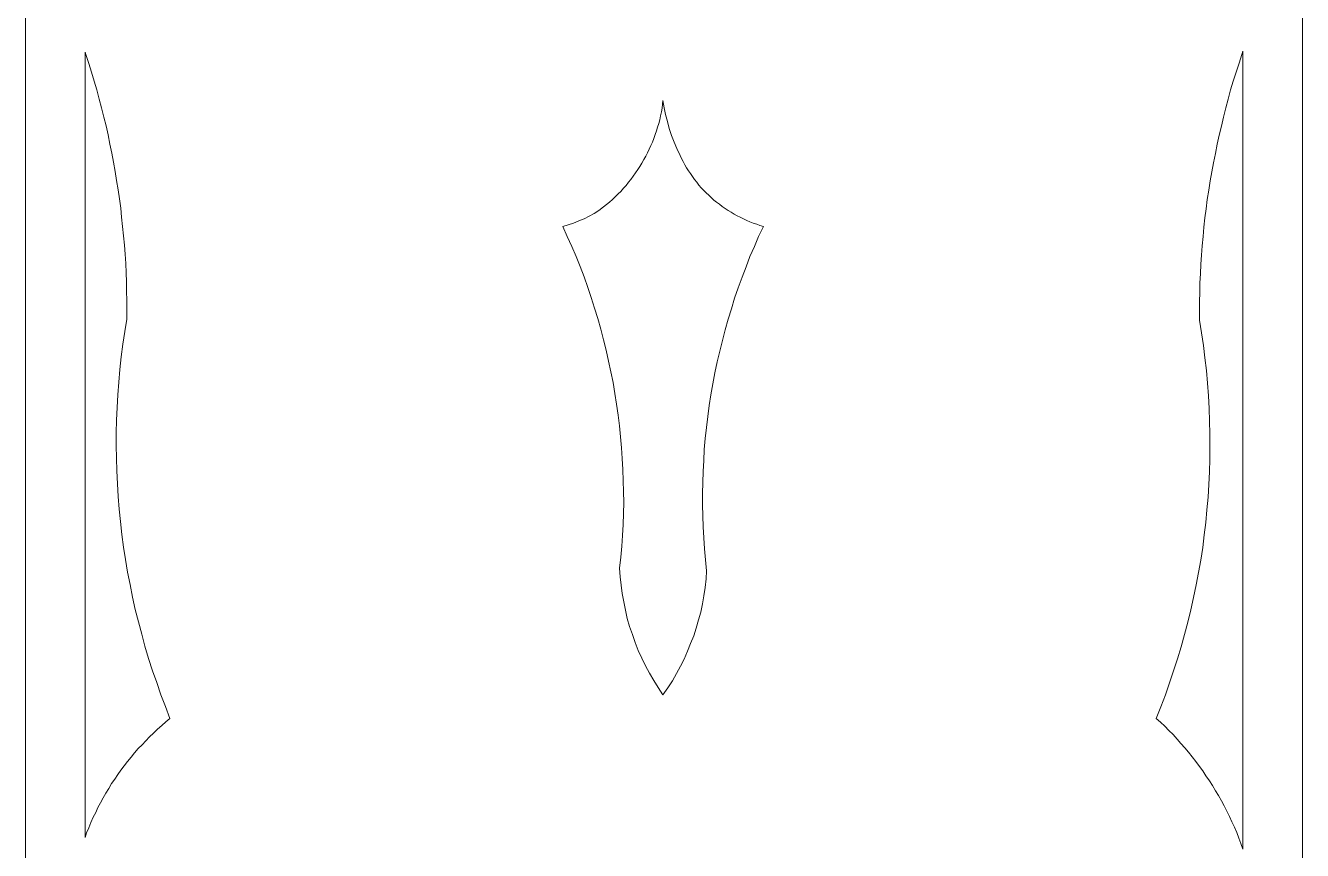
# Model space of a CAD drawing. Header units: centimetres. Extents: x -9 to 6.8, y -13.7 to 13.7.
# Drawn here: x -0.24 to 6.76, y -9.55 to -5.03 of the extents above; entities that cross this region are included whole.
import ezdxf

# ---------------------------------------------------------------- set-up
doc = ezdxf.new("R2010")
doc.units = ezdxf.units.CM
doc.header["$MEASUREMENT"] = 0
doc.layers.add('layer 1', color=7, linetype='Continuous')

msp = doc.modelspace()

# ---------------------------------------------------------------- linework, layer by layer
at = {"layer": 'layer 1', "color": 242, "lineweight": 9}
for points, knots in [([(-0.24073, 13.71711), (-0.24073, 13.71711), (6.7561, 13.71711), (6.7561, 13.71711), (6.7561, 13.71711), (6.7561, 13.71711), (6.7561, -13.71046), (6.7561, -13.71046), (6.7561, -13.71046), (6.7561, -13.71046), (-0.24073, -13.71046), (-0.24073, -13.71046), (-0.24073, -13.71046), (-0.24073, -13.71046), (-0.24073, 13.71711), (-0.24073, 13.71711)], [0, 0, 0, 0, 0.2, 0.2, 0.2, 0.2, 0.4, 0.4, 0.4, 0.4, 0.6, 0.6, 0.6, 0.6, 1, 1, 1, 1]), ([(0.08528, -9.48234), (0.08528, -9.48234), (0.08528, -5.1762), (0.08528, -5.1762), (0.08528, -5.1762), (0.08528, -5.1762), (0.08979, -5.18973), (0.08979, -5.18973), (0.08979, -5.18973), (0.08979, -5.18973), (0.10561, -5.23825), (0.10561, -5.23825), (0.10561, -5.23825), (0.10561, -5.23825), (0.12038, -5.28676), (0.12038, -5.28676), (0.12038, -5.28676), (0.12038, -5.28676), (0.1362, -5.3353), (0.1362, -5.3353), (0.1362, -5.3353), (0.1362, -5.3353), (0.1499, -5.38381), (0.1499, -5.38381), (0.1499, -5.38381), (0.1499, -5.38381), (0.16256, -5.43338), (0.16256, -5.43338), (0.16256, -5.43338), (0.16256, -5.43338), (0.17628, -5.48189), (0.17628, -5.48189), (0.17628, -5.48189), (0.17628, -5.48189), (0.18787, -5.53253), (0.18787, -5.53253), (0.18787, -5.53253), (0.18787, -5.53253), (0.20054, -5.58105), (0.20054, -5.58105), (0.20054, -5.58105), (0.20054, -5.58105), (0.21213, -5.63062), (0.21213, -5.63062), (0.21213, -5.63062), (0.21213, -5.63062), (0.22164, -5.68018), (0.22164, -5.68018), (0.22164, -5.68018), (0.22164, -5.68018), (0.23218, -5.73082), (0.23218, -5.73082), (0.23218, -5.73082), (0.23218, -5.73082), (0.24167, -5.78039), (0.24167, -5.78039), (0.24167, -5.78039), (0.24167, -5.78039), (0.2501, -5.82996), (0.2501, -5.82996), (0.2501, -5.82996), (0.2501, -5.82996), (0.25854, -5.87954), (0.25854, -5.87954), (0.25854, -5.87954), (0.25854, -5.87954), (0.26698, -5.93121), (0.26698, -5.93121), (0.26698, -5.93121), (0.26698, -5.93121), (0.27436, -5.98079), (0.27436, -5.98079), (0.27436, -5.98079), (0.27436, -5.98079), (0.28069, -6.03142), (0.28069, -6.03142), (0.28069, -6.03142), (0.28069, -6.03142), (0.28597, -6.08099), (0.28597, -6.08099), (0.28597, -6.08099), (0.28597, -6.08099), (0.29123, -6.13268), (0.29123, -6.13268), (0.29123, -6.13268), (0.29123, -6.13268), (0.29651, -6.1833), (0.29651, -6.1833), (0.29651, -6.1833), (0.29651, -6.1833), (0.30074, -6.23394), (0.30074, -6.23394), (0.30074, -6.23394), (0.30074, -6.23394), (0.30495, -6.2835), (0.30495, -6.2835), (0.30495, -6.2835), (0.30495, -6.2835), (0.30813, -6.33518), (0.30813, -6.33518), (0.30813, -6.33518), (0.30813, -6.33518), (0.31023, -6.38581), (0.31023, -6.38581), (0.31023, -6.38581), (0.31023, -6.38581), (0.31233, -6.43644), (0.31233, -6.43644), (0.31233, -6.43644), (0.31233, -6.43644), (0.31339, -6.48707), (0.31339, -6.48707), (0.31339, -6.48707), (0.31339, -6.48707), (0.31444, -6.53769), (0.31444, -6.53769), (0.31444, -6.53769), (0.31444, -6.53769), (0.31444, -6.58938), (0.31444, -6.58938), (0.31444, -6.58938), (0.31444, -6.58938), (0.31444, -6.64), (0.31444, -6.64), (0.31444, -6.64), (0.31444, -6.64), (0.30285, -6.70857), (0.30285, -6.70857), (0.30285, -6.70857), (0.30285, -6.70857), (0.29228, -6.77818), (0.29228, -6.77818), (0.29228, -6.77818), (0.29228, -6.77818), (0.28385, -6.84673), (0.28385, -6.84673), (0.28385, -6.84673), (0.28385, -6.84673), (0.27646, -6.91635), (0.27646, -6.91635), (0.27646, -6.91635), (0.27646, -6.91635), (0.27015, -6.98596), (0.27015, -6.98596), (0.27015, -6.98596), (0.27015, -6.98596), (0.26487, -7.05557), (0.26487, -7.05557), (0.26487, -7.05557), (0.26487, -7.05557), (0.26064, -7.12519), (0.26064, -7.12519), (0.26064, -7.12519), (0.26064, -7.12519), (0.25854, -7.1948), (0.25854, -7.1948), (0.25854, -7.1948), (0.25854, -7.1948), (0.25644, -7.26336), (0.25644, -7.26336), (0.25644, -7.26336), (0.25644, -7.26336), (0.25644, -7.33297), (0.25644, -7.33297), (0.25644, -7.33297), (0.25644, -7.33297), (0.25749, -7.40259), (0.25749, -7.40259), (0.25749, -7.40259), (0.25749, -7.40259), (0.25959, -7.4722), (0.25959, -7.4722), (0.25959, -7.4722), (0.25959, -7.4722), (0.26277, -7.54287), (0.26277, -7.54287), (0.26277, -7.54287), (0.26277, -7.54287), (0.26698, -7.61247), (0.26698, -7.61247), (0.26698, -7.61247), (0.26698, -7.61247), (0.27226, -7.68209), (0.27226, -7.68209), (0.27226, -7.68209), (0.27226, -7.68209), (0.27964, -7.75065), (0.27964, -7.75065), (0.27964, -7.75065), (0.27964, -7.75065), (0.28703, -7.82027), (0.28703, -7.82027), (0.28703, -7.82027), (0.28703, -7.82027), (0.29651, -7.88988), (0.29651, -7.88988), (0.29651, -7.88988), (0.29651, -7.88988), (0.30705, -7.95843), (0.30705, -7.95843), (0.30705, -7.95843), (0.30705, -7.95843), (0.31867, -8.02699), (0.31867, -8.02699), (0.31867, -8.02699), (0.31867, -8.02699), (0.33238, -8.09556), (0.33238, -8.09556), (0.33238, -8.09556), (0.33238, -8.09556), (0.34608, -8.1641), (0.34608, -8.1641), (0.34608, -8.1641), (0.34608, -8.1641), (0.36085, -8.23161), (0.36085, -8.23161), (0.36085, -8.23161), (0.36085, -8.23161), (0.37772, -8.30018), (0.37772, -8.30018), (0.37772, -8.30018), (0.37772, -8.30018), (0.39567, -8.36767), (0.39567, -8.36767), (0.39567, -8.36767), (0.39567, -8.36767), (0.41359, -8.43413), (0.41359, -8.43413), (0.41359, -8.43413), (0.41359, -8.43413), (0.43362, -8.50162), (0.43362, -8.50162), (0.43362, -8.50162), (0.43362, -8.50162), (0.45472, -8.56808), (0.45472, -8.56808), (0.45472, -8.56808), (0.45472, -8.56808), (0.47793, -8.63347), (0.47793, -8.63347), (0.47793, -8.63347), (0.47793, -8.63347), (0.50113, -8.69991), (0.50113, -8.69991), (0.50113, -8.69991), (0.50113, -8.69991), (0.52539, -8.76427), (0.52539, -8.76427), (0.52539, -8.76427), (0.52539, -8.76427), (0.5507, -8.82966), (0.5507, -8.82966), (0.5507, -8.82966), (0.5507, -8.82966), (0.52855, -8.84758), (0.52855, -8.84758), (0.52855, -8.84758), (0.52855, -8.84758), (0.50536, -8.86763), (0.50536, -8.86763), (0.50536, -8.86763), (0.50536, -8.86763), (0.48216, -8.88871), (0.48216, -8.88871), (0.48216, -8.88871), (0.48216, -8.88871), (0.46106, -8.90981), (0.46106, -8.90981), (0.46106, -8.90981), (0.46106, -8.90981), (0.4389, -8.92986), (0.4389, -8.92986), (0.4389, -8.92986), (0.4389, -8.92986), (0.4178, -8.95199), (0.4178, -8.95199), (0.4178, -8.95199), (0.4178, -8.95199), (0.39777, -8.97415), (0.39777, -8.97415), (0.39777, -8.97415), (0.39777, -8.97415), (0.37667, -8.99525), (0.37667, -8.99525), (0.37667, -8.99525), (0.37667, -8.99525), (0.35664, -9.01845), (0.35664, -9.01845), (0.35664, -9.01845), (0.35664, -9.01845), (0.33764, -9.04166), (0.33764, -9.04166), (0.33764, -9.04166), (0.33764, -9.04166), (0.31867, -9.06487), (0.31867, -9.06487), (0.31867, -9.06487), (0.31867, -9.06487), (0.29967, -9.08912), (0.29967, -9.08912), (0.29967, -9.08912), (0.29967, -9.08912), (0.28174, -9.11233), (0.28174, -9.11233), (0.28174, -9.11233), (0.28174, -9.11233), (0.26487, -9.13764), (0.26487, -9.13764), (0.26487, -9.13764), (0.26487, -9.13764), (0.248, -9.16295), (0.248, -9.16295), (0.248, -9.16295), (0.248, -9.16295), (0.23113, -9.1872), (0.23113, -9.1872), (0.23113, -9.1872), (0.23113, -9.1872), (0.2153, -9.21359), (0.2153, -9.21359), (0.2153, -9.21359), (0.2153, -9.21359), (0.19948, -9.23995), (0.19948, -9.23995), (0.19948, -9.23995), (0.19948, -9.23995), (0.18471, -9.26526), (0.18471, -9.26526), (0.18471, -9.26526), (0.18471, -9.26526), (0.16995, -9.29164), (0.16995, -9.29164), (0.16995, -9.29164), (0.16995, -9.29164), (0.15518, -9.318), (0.15518, -9.318), (0.15518, -9.318), (0.15518, -9.318), (0.14358, -9.34541), (0.14358, -9.34541), (0.14358, -9.34541), (0.14358, -9.34541), (0.12987, -9.3718), (0.12987, -9.3718), (0.12987, -9.3718), (0.12987, -9.3718), (0.1172, -9.40026), (0.1172, -9.40026), (0.1172, -9.40026), (0.1172, -9.40026), (0.10561, -9.42875), (0.10561, -9.42875), (0.10561, -9.42875), (0.10561, -9.42875), (0.094, -9.45616), (0.094, -9.45616), (0.094, -9.45616), (0.094, -9.45616), (0.08528, -9.48234), (0.08528, -9.48234)], [0, 0, 0, 0, 0.010989, 0.010989, 0.010989, 0.010989, 0.021978, 0.021978, 0.021978, 0.021978, 0.032967, 0.032967, 0.032967, 0.032967, 0.043956, 0.043956, 0.043956, 0.043956, 0.0549451, 0.0549451, 0.0549451, 0.0549451, 0.0659341, 0.0659341, 0.0659341, 0.0659341, 0.0769231, 0.0769231, 0.0769231, 0.0769231, 0.0879121, 0.0879121, 0.0879121, 0.0879121, 0.0989011, 0.0989011, 0.0989011, 0.0989011, 0.1098901, 0.1098901, 0.1098901, 0.1098901, 0.1208791, 0.1208791, 0.1208791, 0.1208791, 0.1318681, 0.1318681, 0.1318681, 0.1318681, 0.1428571, 0.1428571, 0.1428571, 0.1428571, 0.1538462, 0.1538462, 0.1538462, 0.1538462, 0.1648352, 0.1648352, 0.1648352, 0.1648352, 0.1758242, 0.1758242, 0.1758242, 0.1758242, 0.1868132, 0.1868132, 0.1868132, 0.1868132, 0.1978022, 0.1978022, 0.1978022, 0.1978022, 0.2087912, 0.2087912, 0.2087912, 0.2087912, 0.2197802, 0.2197802, 0.2197802, 0.2197802, 0.2307692, 0.2307692, 0.2307692, 0.2307692, 0.2417582, 0.2417582, 0.2417582, 0.2417582, 0.2527473, 0.2527473, 0.2527473, 0.2527473, 0.2637363, 0.2637363, 0.2637363, 0.2637363, 0.2747253, 0.2747253, 0.2747253, 0.2747253, 0.2857143, 0.2857143, 0.2857143, 0.2857143, 0.2967033, 0.2967033, 0.2967033, 0.2967033, 0.3076923, 0.3076923, 0.3076923, 0.3076923, 0.3186813, 0.3186813, 0.3186813, 0.3186813, 0.3296703, 0.3296703, 0.3296703, 0.3296703, 0.3406593, 0.3406593, 0.3406593, 0.3406593, 0.3516484, 0.3516484, 0.3516484, 0.3516484, 0.3626374, 0.3626374, 0.3626374, 0.3626374, 0.3736264, 0.3736264, 0.3736264, 0.3736264, 0.3846154, 0.3846154, 0.3846154, 0.3846154, 0.3956044, 0.3956044, 0.3956044, 0.3956044, 0.4065934, 0.4065934, 0.4065934, 0.4065934, 0.4175824, 0.4175824, 0.4175824, 0.4175824, 0.4285714, 0.4285714, 0.4285714, 0.4285714, 0.4395604, 0.4395604, 0.4395604, 0.4395604, 0.4505495, 0.4505495, 0.4505495, 0.4505495, 0.4615385, 0.4615385, 0.4615385, 0.4615385, 0.4725275, 0.4725275, 0.4725275, 0.4725275, 0.4835165, 0.4835165, 0.4835165, 0.4835165, 0.4945055, 0.4945055, 0.4945055, 0.4945055, 0.5054945, 0.5054945, 0.5054945, 0.5054945, 0.5164835, 0.5164835, 0.5164835, 0.5164835, 0.5274725, 0.5274725, 0.5274725, 0.5274725, 0.5384615, 0.5384615, 0.5384615, 0.5384615, 0.5494505, 0.5494505, 0.5494505, 0.5494505, 0.5604396, 0.5604396, 0.5604396, 0.5604396, 0.5714286, 0.5714286, 0.5714286, 0.5714286, 0.5824176, 0.5824176, 0.5824176, 0.5824176, 0.5934066, 0.5934066, 0.5934066, 0.5934066, 0.6043956, 0.6043956, 0.6043956, 0.6043956, 0.6153846, 0.6153846, 0.6153846, 0.6153846, 0.6263736, 0.6263736, 0.6263736, 0.6263736, 0.6373626, 0.6373626, 0.6373626, 0.6373626, 0.6483516, 0.6483516, 0.6483516, 0.6483516, 0.6593407, 0.6593407, 0.6593407, 0.6593407, 0.6703297, 0.6703297, 0.6703297, 0.6703297, 0.6813187, 0.6813187, 0.6813187, 0.6813187, 0.6923077, 0.6923077, 0.6923077, 0.6923077, 0.7032967, 0.7032967, 0.7032967, 0.7032967, 0.7142857, 0.7142857, 0.7142857, 0.7142857, 0.7252747, 0.7252747, 0.7252747, 0.7252747, 0.7362637, 0.7362637, 0.7362637, 0.7362637, 0.7472527, 0.7472527, 0.7472527, 0.7472527, 0.7582418, 0.7582418, 0.7582418, 0.7582418, 0.7692308, 0.7692308, 0.7692308, 0.7692308, 0.7802198, 0.7802198, 0.7802198, 0.7802198, 0.7912088, 0.7912088, 0.7912088, 0.7912088, 0.8021978, 0.8021978, 0.8021978, 0.8021978, 0.8131868, 0.8131868, 0.8131868, 0.8131868, 0.8241758, 0.8241758, 0.8241758, 0.8241758, 0.8351648, 0.8351648, 0.8351648, 0.8351648, 0.8461538, 0.8461538, 0.8461538, 0.8461538, 0.8571429, 0.8571429, 0.8571429, 0.8571429, 0.8681319, 0.8681319, 0.8681319, 0.8681319, 0.8791209, 0.8791209, 0.8791209, 0.8791209, 0.8901099, 0.8901099, 0.8901099, 0.8901099, 0.9010989, 0.9010989, 0.9010989, 0.9010989, 0.9120879, 0.9120879, 0.9120879, 0.9120879, 0.9230769, 0.9230769, 0.9230769, 0.9230769, 0.9340659, 0.9340659, 0.9340659, 0.9340659, 0.9450549, 0.9450549, 0.9450549, 0.9450549, 0.956044, 0.956044, 0.956044, 0.956044, 0.967033, 0.967033, 0.967033, 0.967033, 0.978022, 0.978022, 0.978022, 0.978022, 1, 1, 1, 1]), ([(6.43009, -5.17015), (6.43009, -5.17015), (6.43009, -9.54658), (6.43009, -9.54658), (6.43009, -9.54658), (6.43009, -9.54658), (6.42982, -9.54583), (6.42982, -9.54583), (6.42982, -9.54583), (6.42982, -9.54583), (6.41823, -9.51524), (6.41823, -9.51524), (6.41823, -9.51524), (6.41823, -9.51524), (6.40767, -9.4857), (6.40767, -9.4857), (6.40767, -9.4857), (6.40767, -9.4857), (6.39608, -9.45511), (6.39608, -9.45511), (6.39608, -9.45511), (6.39608, -9.45511), (6.38341, -9.42664), (6.38341, -9.42664), (6.38341, -9.42664), (6.38341, -9.42664), (6.36972, -9.39605), (6.36972, -9.39605), (6.36972, -9.39605), (6.36972, -9.39605), (6.356, -9.36757), (6.356, -9.36757), (6.356, -9.36757), (6.356, -9.36757), (6.34228, -9.33803), (6.34228, -9.33803), (6.34228, -9.33803), (6.34228, -9.33803), (6.32751, -9.30956), (6.32751, -9.30956), (6.32751, -9.30956), (6.32751, -9.30956), (6.31169, -9.28108), (6.31169, -9.28108), (6.31169, -9.28108), (6.31169, -9.28108), (6.29587, -9.25261), (6.29587, -9.25261), (6.29587, -9.25261), (6.29587, -9.25261), (6.28005, -9.22623), (6.28005, -9.22623), (6.28005, -9.22623), (6.28005, -9.22623), (6.26318, -9.19777), (6.26318, -9.19777), (6.26318, -9.19777), (6.26318, -9.19777), (6.24631, -9.17138), (6.24631, -9.17138), (6.24631, -9.17138), (6.24631, -9.17138), (6.22733, -9.14397), (6.22733, -9.14397), (6.22733, -9.14397), (6.22733, -9.14397), (6.21043, -9.11759), (6.21043, -9.11759), (6.21043, -9.11759), (6.21043, -9.11759), (6.19146, -9.09228), (6.19146, -9.09228), (6.19146, -9.09228), (6.19146, -9.09228), (6.17141, -9.06592), (6.17141, -9.06592), (6.17141, -9.06592), (6.17141, -9.06592), (6.15138, -9.04061), (6.15138, -9.04061), (6.15138, -9.04061), (6.15138, -9.04061), (6.13238, -9.01528), (6.13238, -9.01528), (6.13238, -9.01528), (6.13238, -9.01528), (6.1113, -8.98997), (6.1113, -8.98997), (6.1113, -8.98997), (6.1113, -8.98997), (6.0902, -8.96676), (6.0902, -8.96676), (6.0902, -8.96676), (6.0902, -8.96676), (6.0691, -8.94251), (6.0691, -8.94251), (6.0691, -8.94251), (6.0691, -8.94251), (6.04697, -8.91825), (6.04697, -8.91825), (6.04697, -8.91825), (6.04697, -8.91825), (6.02376, -8.89609), (6.02376, -8.89609), (6.02376, -8.89609), (6.02376, -8.89609), (6.00161, -8.87289), (6.00161, -8.87289), (6.00161, -8.87289), (6.00161, -8.87289), (5.9784, -8.85075), (5.9784, -8.85075), (5.9784, -8.85075), (5.9784, -8.85075), (5.95414, -8.82966), (5.95414, -8.82966), (5.95414, -8.82966), (5.95414, -8.82966), (5.9805, -8.76532), (5.9805, -8.76532), (5.9805, -8.76532), (5.9805, -8.76532), (6.00476, -8.69991), (6.00476, -8.69991), (6.00476, -8.69991), (6.00476, -8.69991), (6.02797, -8.63452), (6.02797, -8.63452), (6.02797, -8.63452), (6.02797, -8.63452), (6.05012, -8.56914), (6.05012, -8.56914), (6.05012, -8.56914), (6.05012, -8.56914), (6.07227, -8.50267), (6.07227, -8.50267), (6.07227, -8.50267), (6.07227, -8.50267), (6.09125, -8.43624), (6.09125, -8.43624), (6.09125, -8.43624), (6.09125, -8.43624), (6.11025, -8.36872), (6.11025, -8.36872), (6.11025, -8.36872), (6.11025, -8.36872), (6.12817, -8.30123), (6.12817, -8.30123), (6.12817, -8.30123), (6.12817, -8.30123), (6.14505, -8.23372), (6.14505, -8.23372), (6.14505, -8.23372), (6.14505, -8.23372), (6.15982, -8.16622), (6.15982, -8.16622), (6.15982, -8.16622), (6.15982, -8.16622), (6.17353, -8.09766), (6.17353, -8.09766), (6.17353, -8.09766), (6.17353, -8.09766), (6.18723, -8.03015), (6.18723, -8.03015), (6.18723, -8.03015), (6.18723, -8.03015), (6.19884, -7.9616), (6.19884, -7.9616), (6.19884, -7.9616), (6.19884, -7.9616), (6.20938, -7.89304), (6.20938, -7.89304), (6.20938, -7.89304), (6.20938, -7.89304), (6.21782, -7.82343), (6.21782, -7.82343), (6.21782, -7.82343), (6.21782, -7.82343), (6.22626, -7.75487), (6.22626, -7.75487), (6.22626, -7.75487), (6.22626, -7.75487), (6.23259, -7.68526), (6.23259, -7.68526), (6.23259, -7.68526), (6.23259, -7.68526), (6.23892, -7.61565), (6.23892, -7.61565), (6.23892, -7.61565), (6.23892, -7.61565), (6.24315, -7.54709), (6.24315, -7.54709), (6.24315, -7.54709), (6.24315, -7.54709), (6.24631, -7.47747), (6.24631, -7.47747), (6.24631, -7.47747), (6.24631, -7.47747), (6.24841, -7.40786), (6.24841, -7.40786), (6.24841, -7.40786), (6.24841, -7.40786), (6.24946, -7.33825), (6.24946, -7.33825), (6.24946, -7.33825), (6.24946, -7.33825), (6.24946, -7.26863), (6.24946, -7.26863), (6.24946, -7.26863), (6.24946, -7.26863), (6.24736, -7.19902), (6.24736, -7.19902), (6.24736, -7.19902), (6.24736, -7.19902), (6.24525, -7.13046), (6.24525, -7.13046), (6.24525, -7.13046), (6.24525, -7.13046), (6.24102, -7.06085), (6.24102, -7.06085), (6.24102, -7.06085), (6.24102, -7.06085), (6.23576, -6.99124), (6.23576, -6.99124), (6.23576, -6.99124), (6.23576, -6.99124), (6.22943, -6.92268), (6.22943, -6.92268), (6.22943, -6.92268), (6.22943, -6.92268), (6.221, -6.85306), (6.221, -6.85306), (6.221, -6.85306), (6.221, -6.85306), (6.21361, -6.7845), (6.21361, -6.7845), (6.21361, -6.7845), (6.21361, -6.7845), (6.20305, -6.71595), (6.20305, -6.71595), (6.20305, -6.71595), (6.20305, -6.71595), (6.19146, -6.64633), (6.19146, -6.64633), (6.19146, -6.64633), (6.19146, -6.64633), (6.19146, -6.5957), (6.19146, -6.5957), (6.19146, -6.5957), (6.19146, -6.5957), (6.19251, -6.54402), (6.19251, -6.54402), (6.19251, -6.54402), (6.19251, -6.54402), (6.19356, -6.4934), (6.19356, -6.4934), (6.19356, -6.4934), (6.19356, -6.4934), (6.19461, -6.44171), (6.19461, -6.44171), (6.19461, -6.44171), (6.19461, -6.44171), (6.19674, -6.39109), (6.19674, -6.39109), (6.19674, -6.39109), (6.19674, -6.39109), (6.19989, -6.3394), (6.19989, -6.3394), (6.19989, -6.3394), (6.19989, -6.3394), (6.20305, -6.28878), (6.20305, -6.28878), (6.20305, -6.28878), (6.20305, -6.28878), (6.20728, -6.23814), (6.20728, -6.23814), (6.20728, -6.23814), (6.20728, -6.23814), (6.21151, -6.18753), (6.21151, -6.18753), (6.21151, -6.18753), (6.21151, -6.18753), (6.21572, -6.13689), (6.21572, -6.13689), (6.21572, -6.13689), (6.21572, -6.13689), (6.22205, -6.08522), (6.22205, -6.08522), (6.22205, -6.08522), (6.22205, -6.08522), (6.22838, -6.03458), (6.22838, -6.03458), (6.22838, -6.03458), (6.22838, -6.03458), (6.23469, -5.98396), (6.23469, -5.98396), (6.23469, -5.98396), (6.23469, -5.98396), (6.24315, -5.93332), (6.24315, -5.93332), (6.24315, -5.93332), (6.24315, -5.93332), (6.25051, -5.8827), (6.25051, -5.8827), (6.25051, -5.8827), (6.25051, -5.8827), (6.26002, -5.83208), (6.26002, -5.83208), (6.26002, -5.83208), (6.26002, -5.83208), (6.26846, -5.78249), (6.26846, -5.78249), (6.26846, -5.78249), (6.26846, -5.78249), (6.279, -5.73187), (6.279, -5.73187), (6.279, -5.73187), (6.279, -5.73187), (6.28849, -5.68124), (6.28849, -5.68124), (6.28849, -5.68124), (6.28849, -5.68124), (6.29905, -5.63167), (6.29905, -5.63167), (6.29905, -5.63167), (6.29905, -5.63167), (6.31169, -5.5821), (6.31169, -5.5821), (6.31169, -5.5821), (6.31169, -5.5821), (6.32331, -5.53253), (6.32331, -5.53253), (6.32331, -5.53253), (6.32331, -5.53253), (6.33595, -5.48189), (6.33595, -5.48189), (6.33595, -5.48189), (6.33595, -5.48189), (6.34862, -5.43338), (6.34862, -5.43338), (6.34862, -5.43338), (6.34862, -5.43338), (6.36233, -5.38381), (6.36233, -5.38381), (6.36233, -5.38381), (6.36233, -5.38381), (6.3771, -5.3353), (6.3771, -5.3353), (6.3771, -5.3353), (6.3771, -5.3353), (6.39292, -5.28571), (6.39292, -5.28571), (6.39292, -5.28571), (6.39292, -5.28571), (6.40874, -5.2372), (6.40874, -5.2372), (6.40874, -5.2372), (6.40874, -5.2372), (6.42349, -5.18868), (6.42349, -5.18868), (6.42349, -5.18868), (6.42349, -5.18868), (6.43009, -5.17015), (6.43009, -5.17015)], [0, 0, 0, 0, 0.0108696, 0.0108696, 0.0108696, 0.0108696, 0.0217391, 0.0217391, 0.0217391, 0.0217391, 0.0326087, 0.0326087, 0.0326087, 0.0326087, 0.0434783, 0.0434783, 0.0434783, 0.0434783, 0.0543478, 0.0543478, 0.0543478, 0.0543478, 0.0652174, 0.0652174, 0.0652174, 0.0652174, 0.076087, 0.076087, 0.076087, 0.076087, 0.0869565, 0.0869565, 0.0869565, 0.0869565, 0.0978261, 0.0978261, 0.0978261, 0.0978261, 0.1086957, 0.1086957, 0.1086957, 0.1086957, 0.1195652, 0.1195652, 0.1195652, 0.1195652, 0.1304348, 0.1304348, 0.1304348, 0.1304348, 0.1413043, 0.1413043, 0.1413043, 0.1413043, 0.1521739, 0.1521739, 0.1521739, 0.1521739, 0.1630435, 0.1630435, 0.1630435, 0.1630435, 0.173913, 0.173913, 0.173913, 0.173913, 0.1847826, 0.1847826, 0.1847826, 0.1847826, 0.1956522, 0.1956522, 0.1956522, 0.1956522, 0.2065217, 0.2065217, 0.2065217, 0.2065217, 0.2173913, 0.2173913, 0.2173913, 0.2173913, 0.2282609, 0.2282609, 0.2282609, 0.2282609, 0.2391304, 0.2391304, 0.2391304, 0.2391304, 0.25, 0.25, 0.25, 0.25, 0.2608696, 0.2608696, 0.2608696, 0.2608696, 0.2717391, 0.2717391, 0.2717391, 0.2717391, 0.2826087, 0.2826087, 0.2826087, 0.2826087, 0.2934783, 0.2934783, 0.2934783, 0.2934783, 0.3043478, 0.3043478, 0.3043478, 0.3043478, 0.3152174, 0.3152174, 0.3152174, 0.3152174, 0.326087, 0.326087, 0.326087, 0.326087, 0.3369565, 0.3369565, 0.3369565, 0.3369565, 0.3478261, 0.3478261, 0.3478261, 0.3478261, 0.3586957, 0.3586957, 0.3586957, 0.3586957, 0.3695652, 0.3695652, 0.3695652, 0.3695652, 0.3804348, 0.3804348, 0.3804348, 0.3804348, 0.3913043, 0.3913043, 0.3913043, 0.3913043, 0.4021739, 0.4021739, 0.4021739, 0.4021739, 0.4130435, 0.4130435, 0.4130435, 0.4130435, 0.423913, 0.423913, 0.423913, 0.423913, 0.4347826, 0.4347826, 0.4347826, 0.4347826, 0.4456522, 0.4456522, 0.4456522, 0.4456522, 0.4565217, 0.4565217, 0.4565217, 0.4565217, 0.4673913, 0.4673913, 0.4673913, 0.4673913, 0.4782609, 0.4782609, 0.4782609, 0.4782609, 0.4891304, 0.4891304, 0.4891304, 0.4891304, 0.5, 0.5, 0.5, 0.5, 0.5108696, 0.5108696, 0.5108696, 0.5108696, 0.5217391, 0.5217391, 0.5217391, 0.5217391, 0.5326087, 0.5326087, 0.5326087, 0.5326087, 0.5434783, 0.5434783, 0.5434783, 0.5434783, 0.5543478, 0.5543478, 0.5543478, 0.5543478, 0.5652174, 0.5652174, 0.5652174, 0.5652174, 0.576087, 0.576087, 0.576087, 0.576087, 0.5869565, 0.5869565, 0.5869565, 0.5869565, 0.5978261, 0.5978261, 0.5978261, 0.5978261, 0.6086957, 0.6086957, 0.6086957, 0.6086957, 0.6195652, 0.6195652, 0.6195652, 0.6195652, 0.6304348, 0.6304348, 0.6304348, 0.6304348, 0.6413043, 0.6413043, 0.6413043, 0.6413043, 0.6521739, 0.6521739, 0.6521739, 0.6521739, 0.6630435, 0.6630435, 0.6630435, 0.6630435, 0.673913, 0.673913, 0.673913, 0.673913, 0.6847826, 0.6847826, 0.6847826, 0.6847826, 0.6956522, 0.6956522, 0.6956522, 0.6956522, 0.7065217, 0.7065217, 0.7065217, 0.7065217, 0.7173913, 0.7173913, 0.7173913, 0.7173913, 0.7282609, 0.7282609, 0.7282609, 0.7282609, 0.7391304, 0.7391304, 0.7391304, 0.7391304, 0.75, 0.75, 0.75, 0.75, 0.7608696, 0.7608696, 0.7608696, 0.7608696, 0.7717391, 0.7717391, 0.7717391, 0.7717391, 0.7826087, 0.7826087, 0.7826087, 0.7826087, 0.7934783, 0.7934783, 0.7934783, 0.7934783, 0.8043478, 0.8043478, 0.8043478, 0.8043478, 0.8152174, 0.8152174, 0.8152174, 0.8152174, 0.826087, 0.826087, 0.826087, 0.826087, 0.8369565, 0.8369565, 0.8369565, 0.8369565, 0.8478261, 0.8478261, 0.8478261, 0.8478261, 0.8586957, 0.8586957, 0.8586957, 0.8586957, 0.8695652, 0.8695652, 0.8695652, 0.8695652, 0.8804348, 0.8804348, 0.8804348, 0.8804348, 0.8913043, 0.8913043, 0.8913043, 0.8913043, 0.9021739, 0.9021739, 0.9021739, 0.9021739, 0.9130435, 0.9130435, 0.9130435, 0.9130435, 0.923913, 0.923913, 0.923913, 0.923913, 0.9347826, 0.9347826, 0.9347826, 0.9347826, 0.9456522, 0.9456522, 0.9456522, 0.9456522, 0.9565217, 0.9565217, 0.9565217, 0.9565217, 0.9673913, 0.9673913, 0.9673913, 0.9673913, 0.9782609, 0.9782609, 0.9782609, 0.9782609, 1, 1, 1, 1]), ([(3.2519, -8.69991), (3.2519, -8.69991), (3.27826, -8.66195), (3.27826, -8.66195), (3.27826, -8.66195), (3.27826, -8.66195), (3.30359, -8.62398), (3.30359, -8.62398), (3.30359, -8.62398), (3.30359, -8.62398), (3.32572, -8.5839), (3.32572, -8.5839), (3.32572, -8.5839), (3.32572, -8.5839), (3.34787, -8.54382), (3.34787, -8.54382), (3.34787, -8.54382), (3.34787, -8.54382), (3.36898, -8.50374), (3.36898, -8.50374), (3.36898, -8.50374), (3.36898, -8.50374), (3.3869, -8.46154), (3.3869, -8.46154), (3.3869, -8.46154), (3.3869, -8.46154), (3.40377, -8.41936), (3.40377, -8.41936), (3.40377, -8.41936), (3.40377, -8.41936), (3.42065, -8.37716), (3.42065, -8.37716), (3.42065, -8.37716), (3.42065, -8.37716), (3.43436, -8.33393), (3.43436, -8.33393), (3.43436, -8.33393), (3.43436, -8.33393), (3.44703, -8.28962), (3.44703, -8.28962), (3.44703, -8.28962), (3.44703, -8.28962), (3.45862, -8.24638), (3.45862, -8.24638), (3.45862, -8.24638), (3.45862, -8.24638), (3.46811, -8.20102), (3.46811, -8.20102), (3.46811, -8.20102), (3.46811, -8.20102), (3.47657, -8.15673), (3.47657, -8.15673), (3.47657, -8.15673), (3.47657, -8.15673), (3.48288, -8.11138), (3.48288, -8.11138), (3.48288, -8.11138), (3.48288, -8.11138), (3.48816, -8.06497), (3.48816, -8.06497), (3.48816, -8.06497), (3.48816, -8.06497), (3.49131, -8.02066), (3.49131, -8.02066), (3.49131, -8.02066), (3.49131, -8.02066), (3.485, -7.96055), (3.485, -7.96055), (3.485, -7.96055), (3.485, -7.96055), (3.47972, -7.89937), (3.47972, -7.89937), (3.47972, -7.89937), (3.47972, -7.89937), (3.47549, -7.83925), (3.47549, -7.83925), (3.47549, -7.83925), (3.47549, -7.83925), (3.47234, -7.77913), (3.47234, -7.77913), (3.47234, -7.77913), (3.47234, -7.77913), (3.47023, -7.71901), (3.47023, -7.71901), (3.47023, -7.71901), (3.47023, -7.71901), (3.46918, -7.65783), (3.46918, -7.65783), (3.46918, -7.65783), (3.46918, -7.65783), (3.46918, -7.59665), (3.46918, -7.59665), (3.46918, -7.59665), (3.46918, -7.59665), (3.47023, -7.53548), (3.47023, -7.53548), (3.47023, -7.53548), (3.47023, -7.53548), (3.47234, -7.47536), (3.47234, -7.47536), (3.47234, -7.47536), (3.47234, -7.47536), (3.47549, -7.41524), (3.47549, -7.41524), (3.47549, -7.41524), (3.47549, -7.41524), (3.47867, -7.35512), (3.47867, -7.35512), (3.47867, -7.35512), (3.47867, -7.35512), (3.48393, -7.29395), (3.48393, -7.29395), (3.48393, -7.29395), (3.48393, -7.29395), (3.49026, -7.23382), (3.49026, -7.23382), (3.49026, -7.23382), (3.49026, -7.23382), (3.49765, -7.17371), (3.49765, -7.17371), (3.49765, -7.17371), (3.49765, -7.17371), (3.50608, -7.11464), (3.50608, -7.11464), (3.50608, -7.11464), (3.50608, -7.11464), (3.51452, -7.05452), (3.51452, -7.05452), (3.51452, -7.05452), (3.51452, -7.05452), (3.52508, -6.9944), (3.52508, -6.9944), (3.52508, -6.9944), (3.52508, -6.9944), (3.53667, -6.93428), (3.53667, -6.93428), (3.53667, -6.93428), (3.53667, -6.93428), (3.54934, -6.87521), (3.54934, -6.87521), (3.54934, -6.87521), (3.54934, -6.87521), (3.56303, -6.81614), (3.56303, -6.81614), (3.56303, -6.81614), (3.56303, -6.81614), (3.5778, -6.75708), (3.5778, -6.75708), (3.5778, -6.75708), (3.5778, -6.75708), (3.59257, -6.69908), (3.59257, -6.69908), (3.59257, -6.69908), (3.59257, -6.69908), (3.60945, -6.64106), (3.60945, -6.64106), (3.60945, -6.64106), (3.60945, -6.64106), (3.62739, -6.58305), (3.62739, -6.58305), (3.62739, -6.58305), (3.62739, -6.58305), (3.64426, -6.52505), (3.64426, -6.52505), (3.64426, -6.52505), (3.64426, -6.52505), (3.66429, -6.46808), (3.66429, -6.46808), (3.66429, -6.46808), (3.66429, -6.46808), (3.68539, -6.41007), (3.68539, -6.41007), (3.68539, -6.41007), (3.68539, -6.41007), (3.70755, -6.35417), (3.70755, -6.35417), (3.70755, -6.35417), (3.70755, -6.35417), (3.72863, -6.29722), (3.72863, -6.29722), (3.72863, -6.29722), (3.72863, -6.29722), (3.75291, -6.24132), (3.75291, -6.24132), (3.75291, -6.24132), (3.75291, -6.24132), (3.77611, -6.18647), (3.77611, -6.18647), (3.77611, -6.18647), (3.77611, -6.18647), (3.80247, -6.13163), (3.80247, -6.13163), (3.80247, -6.13163), (3.80247, -6.13163), (3.78348, -6.12635), (3.78348, -6.12635), (3.78348, -6.12635), (3.78348, -6.12635), (3.76555, -6.12001), (3.76555, -6.12001), (3.76555, -6.12001), (3.76555, -6.12001), (3.74657, -6.11368), (3.74657, -6.11368), (3.74657, -6.11368), (3.74657, -6.11368), (3.72863, -6.1063), (3.72863, -6.1063), (3.72863, -6.1063), (3.72863, -6.1063), (3.7107, -6.09892), (3.7107, -6.09892), (3.7107, -6.09892), (3.7107, -6.09892), (3.69383, -6.09048), (3.69383, -6.09048), (3.69383, -6.09048), (3.69383, -6.09048), (3.67591, -6.08204), (3.67591, -6.08204), (3.67591, -6.08204), (3.67591, -6.08204), (3.65798, -6.0736), (3.65798, -6.0736), (3.65798, -6.0736), (3.65798, -6.0736), (3.64216, -6.06517), (3.64216, -6.06517), (3.64216, -6.06517), (3.64216, -6.06517), (3.62527, -6.05463), (3.62527, -6.05463), (3.62527, -6.05463), (3.62527, -6.05463), (3.60839, -6.04409), (3.60839, -6.04409), (3.60839, -6.04409), (3.60839, -6.04409), (3.59257, -6.03352), (3.59257, -6.03352), (3.59257, -6.03352), (3.59257, -6.03352), (3.57675, -6.02193), (3.57675, -6.02193), (3.57675, -6.02193), (3.57675, -6.02193), (3.56093, -6.01032), (3.56093, -6.01032), (3.56093, -6.01032), (3.56093, -6.01032), (3.54616, -5.99978), (3.54616, -5.99978), (3.54616, -5.99978), (3.54616, -5.99978), (3.53034, -5.98711), (3.53034, -5.98711), (3.53034, -5.98711), (3.53034, -5.98711), (3.51557, -5.97342), (3.51557, -5.97342), (3.51557, -5.97342), (3.51557, -5.97342), (3.50293, -5.96075), (3.50293, -5.96075), (3.50293, -5.96075), (3.50293, -5.96075), (3.48816, -5.94703), (3.48816, -5.94703), (3.48816, -5.94703), (3.48816, -5.94703), (3.47444, -5.93332), (3.47444, -5.93332), (3.47444, -5.93332), (3.47444, -5.93332), (3.4618, -5.91962), (3.4618, -5.91962), (3.4618, -5.91962), (3.4618, -5.91962), (3.44913, -5.90485), (3.44913, -5.90485), (3.44913, -5.90485), (3.44913, -5.90485), (3.43754, -5.88903), (3.43754, -5.88903), (3.43754, -5.88903), (3.43754, -5.88903), (3.42487, -5.87426), (3.42487, -5.87426), (3.42487, -5.87426), (3.42487, -5.87426), (3.41326, -5.85844), (3.41326, -5.85844), (3.41326, -5.85844), (3.41326, -5.85844), (3.40272, -5.84262), (3.40272, -5.84262), (3.40272, -5.84262), (3.40272, -5.84262), (3.39113, -5.8268), (3.39113, -5.8268), (3.39113, -5.8268), (3.39113, -5.8268), (3.38162, -5.81098), (3.38162, -5.81098), (3.38162, -5.81098), (3.38162, -5.81098), (3.37213, -5.79411), (3.37213, -5.79411), (3.37213, -5.79411), (3.37213, -5.79411), (3.36264, -5.77618), (3.36264, -5.77618), (3.36264, -5.77618), (3.36264, -5.77618), (3.35421, -5.75929), (3.35421, -5.75929), (3.35421, -5.75929), (3.35421, -5.75929), (3.34577, -5.74241), (3.34577, -5.74241), (3.34577, -5.74241), (3.34577, -5.74241), (3.3289, -5.70551), (3.3289, -5.70551), (3.3289, -5.70551), (3.3289, -5.70551), (3.31413, -5.66964), (3.31413, -5.66964), (3.31413, -5.66964), (3.31413, -5.66964), (3.29936, -5.63272), (3.29936, -5.63272), (3.29936, -5.63272), (3.29936, -5.63272), (3.28669, -5.59477), (3.28669, -5.59477), (3.28669, -5.59477), (3.28669, -5.59477), (3.27615, -5.55679), (3.27615, -5.55679), (3.27615, -5.55679), (3.27615, -5.55679), (3.26667, -5.51882), (3.26667, -5.51882), (3.26667, -5.51882), (3.26667, -5.51882), (3.25823, -5.48084), (3.25823, -5.48084), (3.25823, -5.48084), (3.25823, -5.48084), (3.2519, -5.44076), (3.2519, -5.44076), (3.2519, -5.44076), (3.2519, -5.44076), (3.24979, -5.46187), (3.24979, -5.46187), (3.24979, -5.46187), (3.24979, -5.46187), (3.24767, -5.48295), (3.24767, -5.48295), (3.24767, -5.48295), (3.24767, -5.48295), (3.24346, -5.50405), (3.24346, -5.50405), (3.24346, -5.50405), (3.24346, -5.50405), (3.23923, -5.5262), (3.23923, -5.5262), (3.23923, -5.5262), (3.23923, -5.5262), (3.23397, -5.54729), (3.23397, -5.54729), (3.23397, -5.54729), (3.23397, -5.54729), (3.22869, -5.56733), (3.22869, -5.56733), (3.22869, -5.56733), (3.22869, -5.56733), (3.22236, -5.58843), (3.22236, -5.58843), (3.22236, -5.58843), (3.22236, -5.58843), (3.21603, -5.60846), (3.21603, -5.60846), (3.21603, -5.60846), (3.21603, -5.60846), (3.20971, -5.62851), (3.20971, -5.62851), (3.20971, -5.62851), (3.20971, -5.62851), (3.20233, -5.6496), (3.20233, -5.6496), (3.20233, -5.6496), (3.20233, -5.6496), (3.19389, -5.66964), (3.19389, -5.66964), (3.19389, -5.66964), (3.19389, -5.66964), (3.18546, -5.68862), (3.18546, -5.68862), (3.18546, -5.68862), (3.18546, -5.68862), (3.17702, -5.70867), (3.17702, -5.70867), (3.17702, -5.70867), (3.17702, -5.70867), (3.16751, -5.72765), (3.16751, -5.72765), (3.16751, -5.72765), (3.16751, -5.72765), (3.15802, -5.74664), (3.15802, -5.74664), (3.15802, -5.74664), (3.15802, -5.74664), (3.14748, -5.76562), (3.14748, -5.76562), (3.14748, -5.76562), (3.14748, -5.76562), (3.13692, -5.78462), (3.13692, -5.78462), (3.13692, -5.78462), (3.13692, -5.78462), (3.12533, -5.80359), (3.12533, -5.80359), (3.12533, -5.80359), (3.12533, -5.80359), (3.11479, -5.82047), (3.11479, -5.82047), (3.11479, -5.82047), (3.11479, -5.82047), (3.10212, -5.8384), (3.10212, -5.8384), (3.10212, -5.8384), (3.10212, -5.8384), (3.08946, -5.85634), (3.08946, -5.85634), (3.08946, -5.85634), (3.08946, -5.85634), (3.07681, -5.87426), (3.07681, -5.87426), (3.07681, -5.87426), (3.07681, -5.87426), (3.0631, -5.89008), (3.0631, -5.89008), (3.0631, -5.89008), (3.0631, -5.89008), (3.05043, -5.90696), (3.05043, -5.90696), (3.05043, -5.90696), (3.05043, -5.90696), (3.03568, -5.92278), (3.03568, -5.92278), (3.03568, -5.92278), (3.03568, -5.92278), (3.02091, -5.93965), (3.02091, -5.93965), (3.02091, -5.93965), (3.02091, -5.93965), (3.00615, -5.95337), (3.00615, -5.95337), (3.00615, -5.95337), (3.00615, -5.95337), (2.99032, -5.96919), (2.99032, -5.96919), (2.99032, -5.96919), (2.99032, -5.96919), (2.97556, -5.98396), (2.97556, -5.98396), (2.97556, -5.98396), (2.97556, -5.98396), (2.95868, -5.99873), (2.95868, -5.99873), (2.95868, -5.99873), (2.95868, -5.99873), (2.94286, -6.01137), (2.94286, -6.01137), (2.94286, -6.01137), (2.94286, -6.01137), (2.92599, -6.02509), (2.92599, -6.02509), (2.92599, -6.02509), (2.92599, -6.02509), (2.90066, -6.04409), (2.90066, -6.04409), (2.90066, -6.04409), (2.90066, -6.04409), (2.8743, -6.06096), (2.8743, -6.06096), (2.8743, -6.06096), (2.8743, -6.06096), (2.84794, -6.07573), (2.84794, -6.07573), (2.84794, -6.07573), (2.84794, -6.07573), (2.81945, -6.08943), (2.81945, -6.08943), (2.81945, -6.08943), (2.81945, -6.08943), (2.79098, -6.10209), (2.79098, -6.10209), (2.79098, -6.10209), (2.79098, -6.10209), (2.7625, -6.11368), (2.7625, -6.11368), (2.7625, -6.11368), (2.7625, -6.11368), (2.73296, -6.12319), (2.73296, -6.12319), (2.73296, -6.12319), (2.73296, -6.12319), (2.70342, -6.13163), (2.70342, -6.13163), (2.70342, -6.13163), (2.70342, -6.13163), (2.72768, -6.18647), (2.72768, -6.18647), (2.72768, -6.18647), (2.72768, -6.18647), (2.75301, -6.24132), (2.75301, -6.24132), (2.75301, -6.24132), (2.75301, -6.24132), (2.77622, -6.29616), (2.77622, -6.29616), (2.77622, -6.29616), (2.77622, -6.29616), (2.79835, -6.35207), (2.79835, -6.35207), (2.79835, -6.35207), (2.79835, -6.35207), (2.81945, -6.40797), (2.81945, -6.40797), (2.81945, -6.40797), (2.81945, -6.40797), (2.84055, -6.46597), (2.84055, -6.46597), (2.84055, -6.46597), (2.84055, -6.46597), (2.85848, -6.52187), (2.85848, -6.52187), (2.85848, -6.52187), (2.85848, -6.52187), (2.87745, -6.57988), (2.87745, -6.57988), (2.87745, -6.57988), (2.87745, -6.57988), (2.8954, -6.63684), (2.8954, -6.63684), (2.8954, -6.63684), (2.8954, -6.63684), (2.91122, -6.69485), (2.91122, -6.69485), (2.91122, -6.69485), (2.91122, -6.69485), (2.92599, -6.75286), (2.92599, -6.75286), (2.92599, -6.75286), (2.92599, -6.75286), (2.94076, -6.81088), (2.94076, -6.81088), (2.94076, -6.81088), (2.94076, -6.81088), (2.95445, -6.86994), (2.95445, -6.86994), (2.95445, -6.86994), (2.95445, -6.86994), (2.96712, -6.92901), (2.96712, -6.92901), (2.96712, -6.92901), (2.96712, -6.92901), (2.97871, -6.98807), (2.97871, -6.98807), (2.97871, -6.98807), (2.97871, -6.98807), (2.98822, -7.04714), (2.98822, -7.04714), (2.98822, -7.04714), (2.98822, -7.04714), (2.99771, -7.1062), (2.99771, -7.1062), (2.99771, -7.1062), (2.99771, -7.1062), (3.00615, -7.16632), (3.00615, -7.16632), (3.00615, -7.16632), (3.00615, -7.16632), (3.01353, -7.22539), (3.01353, -7.22539), (3.01353, -7.22539), (3.01353, -7.22539), (3.01986, -7.28551), (3.01986, -7.28551), (3.01986, -7.28551), (3.01986, -7.28551), (3.02512, -7.34563), (3.02512, -7.34563), (3.02512, -7.34563), (3.02512, -7.34563), (3.02935, -7.4047), (3.02935, -7.4047), (3.02935, -7.4047), (3.02935, -7.4047), (3.03251, -7.46482), (3.03251, -7.46482), (3.03251, -7.46482), (3.03251, -7.46482), (3.03461, -7.52599), (3.03461, -7.52599), (3.03461, -7.52599), (3.03461, -7.52599), (3.03568, -7.58611), (3.03568, -7.58611), (3.03568, -7.58611), (3.03568, -7.58611), (3.03674, -7.64623), (3.03674, -7.64623), (3.03674, -7.64623), (3.03674, -7.64623), (3.03568, -7.70635), (3.03568, -7.70635), (3.03568, -7.70635), (3.03568, -7.70635), (3.03356, -7.76647), (3.03356, -7.76647), (3.03356, -7.76647), (3.03356, -7.76647), (3.0304, -7.82659), (3.0304, -7.82659), (3.0304, -7.82659), (3.0304, -7.82659), (3.02617, -7.88566), (3.02617, -7.88566), (3.02617, -7.88566), (3.02617, -7.88566), (3.02091, -7.94578), (3.02091, -7.94578), (3.02091, -7.94578), (3.02091, -7.94578), (3.01458, -8.00589), (3.01458, -8.00589), (3.01458, -8.00589), (3.01458, -8.00589), (3.01774, -8.0523), (3.01774, -8.0523), (3.01774, -8.0523), (3.01774, -8.0523), (3.02302, -8.09871), (3.02302, -8.09871), (3.02302, -8.09871), (3.02302, -8.09871), (3.02935, -8.14407), (3.02935, -8.14407), (3.02935, -8.14407), (3.02935, -8.14407), (3.03674, -8.18943), (3.03674, -8.18943), (3.03674, -8.18943), (3.03674, -8.18943), (3.04622, -8.23584), (3.04622, -8.23584), (3.04622, -8.23584), (3.04622, -8.23584), (3.05676, -8.28118), (3.05676, -8.28118), (3.05676, -8.28118), (3.05676, -8.28118), (3.06943, -8.32549), (3.06943, -8.32549), (3.06943, -8.32549), (3.06943, -8.32549), (3.0842, -8.36979), (3.0842, -8.36979), (3.0842, -8.36979), (3.0842, -8.36979), (3.10002, -8.41408), (3.10002, -8.41408), (3.10002, -8.41408), (3.10002, -8.41408), (3.11689, -8.45628), (3.11689, -8.45628), (3.11689, -8.45628), (3.11689, -8.45628), (3.13587, -8.49952), (3.13587, -8.49952), (3.13587, -8.49952), (3.13587, -8.49952), (3.15697, -8.54065), (3.15697, -8.54065), (3.15697, -8.54065), (3.15697, -8.54065), (3.17912, -8.58178), (3.17912, -8.58178), (3.17912, -8.58178), (3.17912, -8.58178), (3.20128, -8.62187), (3.20128, -8.62187), (3.20128, -8.62187), (3.20128, -8.62187), (3.22659, -8.66088), (3.22659, -8.66088), (3.22659, -8.66088), (3.22659, -8.66088), (3.2519, -8.69991), (3.2519, -8.69991)], [0, 0, 0, 0, 0.0056497, 0.0056497, 0.0056497, 0.0056497, 0.0112994, 0.0112994, 0.0112994, 0.0112994, 0.0169492, 0.0169492, 0.0169492, 0.0169492, 0.0225989, 0.0225989, 0.0225989, 0.0225989, 0.0282486, 0.0282486, 0.0282486, 0.0282486, 0.0338983, 0.0338983, 0.0338983, 0.0338983, 0.039548, 0.039548, 0.039548, 0.039548, 0.0451977, 0.0451977, 0.0451977, 0.0451977, 0.0508475, 0.0508475, 0.0508475, 0.0508475, 0.0564972, 0.0564972, 0.0564972, 0.0564972, 0.0621469, 0.0621469, 0.0621469, 0.0621469, 0.0677966, 0.0677966, 0.0677966, 0.0677966, 0.0734463, 0.0734463, 0.0734463, 0.0734463, 0.079096, 0.079096, 0.079096, 0.079096, 0.0847458, 0.0847458, 0.0847458, 0.0847458, 0.0903955, 0.0903955, 0.0903955, 0.0903955, 0.0960452, 0.0960452, 0.0960452, 0.0960452, 0.1016949, 0.1016949, 0.1016949, 0.1016949, 0.1073446, 0.1073446, 0.1073446, 0.1073446, 0.1129944, 0.1129944, 0.1129944, 0.1129944, 0.1186441, 0.1186441, 0.1186441, 0.1186441, 0.1242938, 0.1242938, 0.1242938, 0.1242938, 0.1299435, 0.1299435, 0.1299435, 0.1299435, 0.1355932, 0.1355932, 0.1355932, 0.1355932, 0.1412429, 0.1412429, 0.1412429, 0.1412429, 0.1468927, 0.1468927, 0.1468927, 0.1468927, 0.1525424, 0.1525424, 0.1525424, 0.1525424, 0.1581921, 0.1581921, 0.1581921, 0.1581921, 0.1638418, 0.1638418, 0.1638418, 0.1638418, 0.1694915, 0.1694915, 0.1694915, 0.1694915, 0.1751412, 0.1751412, 0.1751412, 0.1751412, 0.180791, 0.180791, 0.180791, 0.180791, 0.1864407, 0.1864407, 0.1864407, 0.1864407, 0.1920904, 0.1920904, 0.1920904, 0.1920904, 0.1977401, 0.1977401, 0.1977401, 0.1977401, 0.2033898, 0.2033898, 0.2033898, 0.2033898, 0.2090395, 0.2090395, 0.2090395, 0.2090395, 0.2146893, 0.2146893, 0.2146893, 0.2146893, 0.220339, 0.220339, 0.220339, 0.220339, 0.2259887, 0.2259887, 0.2259887, 0.2259887, 0.2316384, 0.2316384, 0.2316384, 0.2316384, 0.2372881, 0.2372881, 0.2372881, 0.2372881, 0.2429379, 0.2429379, 0.2429379, 0.2429379, 0.2485876, 0.2485876, 0.2485876, 0.2485876, 0.2542373, 0.2542373, 0.2542373, 0.2542373, 0.259887, 0.259887, 0.259887, 0.259887, 0.2655367, 0.2655367, 0.2655367, 0.2655367, 0.2711864, 0.2711864, 0.2711864, 0.2711864, 0.2768362, 0.2768362, 0.2768362, 0.2768362, 0.2824859, 0.2824859, 0.2824859, 0.2824859, 0.2881356, 0.2881356, 0.2881356, 0.2881356, 0.2937853, 0.2937853, 0.2937853, 0.2937853, 0.299435, 0.299435, 0.299435, 0.299435, 0.3050847, 0.3050847, 0.3050847, 0.3050847, 0.3107345, 0.3107345, 0.3107345, 0.3107345, 0.3163842, 0.3163842, 0.3163842, 0.3163842, 0.3220339, 0.3220339, 0.3220339, 0.3220339, 0.3276836, 0.3276836, 0.3276836, 0.3276836, 0.3333333, 0.3333333, 0.3333333, 0.3333333, 0.3389831, 0.3389831, 0.3389831, 0.3389831, 0.3446328, 0.3446328, 0.3446328, 0.3446328, 0.3502825, 0.3502825, 0.3502825, 0.3502825, 0.3559322, 0.3559322, 0.3559322, 0.3559322, 0.3615819, 0.3615819, 0.3615819, 0.3615819, 0.3672316, 0.3672316, 0.3672316, 0.3672316, 0.3728814, 0.3728814, 0.3728814, 0.3728814, 0.3785311, 0.3785311, 0.3785311, 0.3785311, 0.3841808, 0.3841808, 0.3841808, 0.3841808, 0.3898305, 0.3898305, 0.3898305, 0.3898305, 0.3954802, 0.3954802, 0.3954802, 0.3954802, 0.4011299, 0.4011299, 0.4011299, 0.4011299, 0.4067797, 0.4067797, 0.4067797, 0.4067797, 0.4124294, 0.4124294, 0.4124294, 0.4124294, 0.4180791, 0.4180791, 0.4180791, 0.4180791, 0.4237288, 0.4237288, 0.4237288, 0.4237288, 0.4293785, 0.4293785, 0.4293785, 0.4293785, 0.4350282, 0.4350282, 0.4350282, 0.4350282, 0.440678, 0.440678, 0.440678, 0.440678, 0.4463277, 0.4463277, 0.4463277, 0.4463277, 0.4519774, 0.4519774, 0.4519774, 0.4519774, 0.4576271, 0.4576271, 0.4576271, 0.4576271, 0.4632768, 0.4632768, 0.4632768, 0.4632768, 0.4689266, 0.4689266, 0.4689266, 0.4689266, 0.4745763, 0.4745763, 0.4745763, 0.4745763, 0.480226, 0.480226, 0.480226, 0.480226, 0.4858757, 0.4858757, 0.4858757, 0.4858757, 0.4915254, 0.4915254, 0.4915254, 0.4915254, 0.4971751, 0.4971751, 0.4971751, 0.4971751, 0.5028249, 0.5028249, 0.5028249, 0.5028249, 0.5084746, 0.5084746, 0.5084746, 0.5084746, 0.5141243, 0.5141243, 0.5141243, 0.5141243, 0.519774, 0.519774, 0.519774, 0.519774, 0.5254237, 0.5254237, 0.5254237, 0.5254237, 0.5310734, 0.5310734, 0.5310734, 0.5310734, 0.5367232, 0.5367232, 0.5367232, 0.5367232, 0.5423729, 0.5423729, 0.5423729, 0.5423729, 0.5480226, 0.5480226, 0.5480226, 0.5480226, 0.5536723, 0.5536723, 0.5536723, 0.5536723, 0.559322, 0.559322, 0.559322, 0.559322, 0.5649718, 0.5649718, 0.5649718, 0.5649718, 0.5706215, 0.5706215, 0.5706215, 0.5706215, 0.5762712, 0.5762712, 0.5762712, 0.5762712, 0.5819209, 0.5819209, 0.5819209, 0.5819209, 0.5875706, 0.5875706, 0.5875706, 0.5875706, 0.5932203, 0.5932203, 0.5932203, 0.5932203, 0.5988701, 0.5988701, 0.5988701, 0.5988701, 0.6045198, 0.6045198, 0.6045198, 0.6045198, 0.6101695, 0.6101695, 0.6101695, 0.6101695, 0.6158192, 0.6158192, 0.6158192, 0.6158192, 0.6214689, 0.6214689, 0.6214689, 0.6214689, 0.6271186, 0.6271186, 0.6271186, 0.6271186, 0.6327684, 0.6327684, 0.6327684, 0.6327684, 0.6384181, 0.6384181, 0.6384181, 0.6384181, 0.6440678, 0.6440678, 0.6440678, 0.6440678, 0.6497175, 0.6497175, 0.6497175, 0.6497175, 0.6553672, 0.6553672, 0.6553672, 0.6553672, 0.6610169, 0.6610169, 0.6610169, 0.6610169, 0.6666667, 0.6666667, 0.6666667, 0.6666667, 0.6723164, 0.6723164, 0.6723164, 0.6723164, 0.6779661, 0.6779661, 0.6779661, 0.6779661, 0.6836158, 0.6836158, 0.6836158, 0.6836158, 0.6892655, 0.6892655, 0.6892655, 0.6892655, 0.6949153, 0.6949153, 0.6949153, 0.6949153, 0.700565, 0.700565, 0.700565, 0.700565, 0.7062147, 0.7062147, 0.7062147, 0.7062147, 0.7118644, 0.7118644, 0.7118644, 0.7118644, 0.7175141, 0.7175141, 0.7175141, 0.7175141, 0.7231638, 0.7231638, 0.7231638, 0.7231638, 0.7288136, 0.7288136, 0.7288136, 0.7288136, 0.7344633, 0.7344633, 0.7344633, 0.7344633, 0.740113, 0.740113, 0.740113, 0.740113, 0.7457627, 0.7457627, 0.7457627, 0.7457627, 0.7514124, 0.7514124, 0.7514124, 0.7514124, 0.7570621, 0.7570621, 0.7570621, 0.7570621, 0.7627119, 0.7627119, 0.7627119, 0.7627119, 0.7683616, 0.7683616, 0.7683616, 0.7683616, 0.7740113, 0.7740113, 0.7740113, 0.7740113, 0.779661, 0.779661, 0.779661, 0.779661, 0.7853107, 0.7853107, 0.7853107, 0.7853107, 0.7909605, 0.7909605, 0.7909605, 0.7909605, 0.7966102, 0.7966102, 0.7966102, 0.7966102, 0.8022599, 0.8022599, 0.8022599, 0.8022599, 0.8079096, 0.8079096, 0.8079096, 0.8079096, 0.8135593, 0.8135593, 0.8135593, 0.8135593, 0.819209, 0.819209, 0.819209, 0.819209, 0.8248588, 0.8248588, 0.8248588, 0.8248588, 0.8305085, 0.8305085, 0.8305085, 0.8305085, 0.8361582, 0.8361582, 0.8361582, 0.8361582, 0.8418079, 0.8418079, 0.8418079, 0.8418079, 0.8474576, 0.8474576, 0.8474576, 0.8474576, 0.8531073, 0.8531073, 0.8531073, 0.8531073, 0.8587571, 0.8587571, 0.8587571, 0.8587571, 0.8644068, 0.8644068, 0.8644068, 0.8644068, 0.8700565, 0.8700565, 0.8700565, 0.8700565, 0.8757062, 0.8757062, 0.8757062, 0.8757062, 0.8813559, 0.8813559, 0.8813559, 0.8813559, 0.8870056, 0.8870056, 0.8870056, 0.8870056, 0.8926554, 0.8926554, 0.8926554, 0.8926554, 0.8983051, 0.8983051, 0.8983051, 0.8983051, 0.9039548, 0.9039548, 0.9039548, 0.9039548, 0.9096045, 0.9096045, 0.9096045, 0.9096045, 0.9152542, 0.9152542, 0.9152542, 0.9152542, 0.920904, 0.920904, 0.920904, 0.920904, 0.9265537, 0.9265537, 0.9265537, 0.9265537, 0.9322034, 0.9322034, 0.9322034, 0.9322034, 0.9378531, 0.9378531, 0.9378531, 0.9378531, 0.9435028, 0.9435028, 0.9435028, 0.9435028, 0.9491525, 0.9491525, 0.9491525, 0.9491525, 0.9548023, 0.9548023, 0.9548023, 0.9548023, 0.960452, 0.960452, 0.960452, 0.960452, 0.9661017, 0.9661017, 0.9661017, 0.9661017, 0.9717514, 0.9717514, 0.9717514, 0.9717514, 0.9774011, 0.9774011, 0.9774011, 0.9774011, 0.9830508, 0.9830508, 0.9830508, 0.9830508, 0.9887006, 0.9887006, 0.9887006, 0.9887006, 1, 1, 1, 1])]:
    msp.add_open_spline(points, degree=3, knots=knots, dxfattribs=at)

doc.saveas('drawing.dxf')
